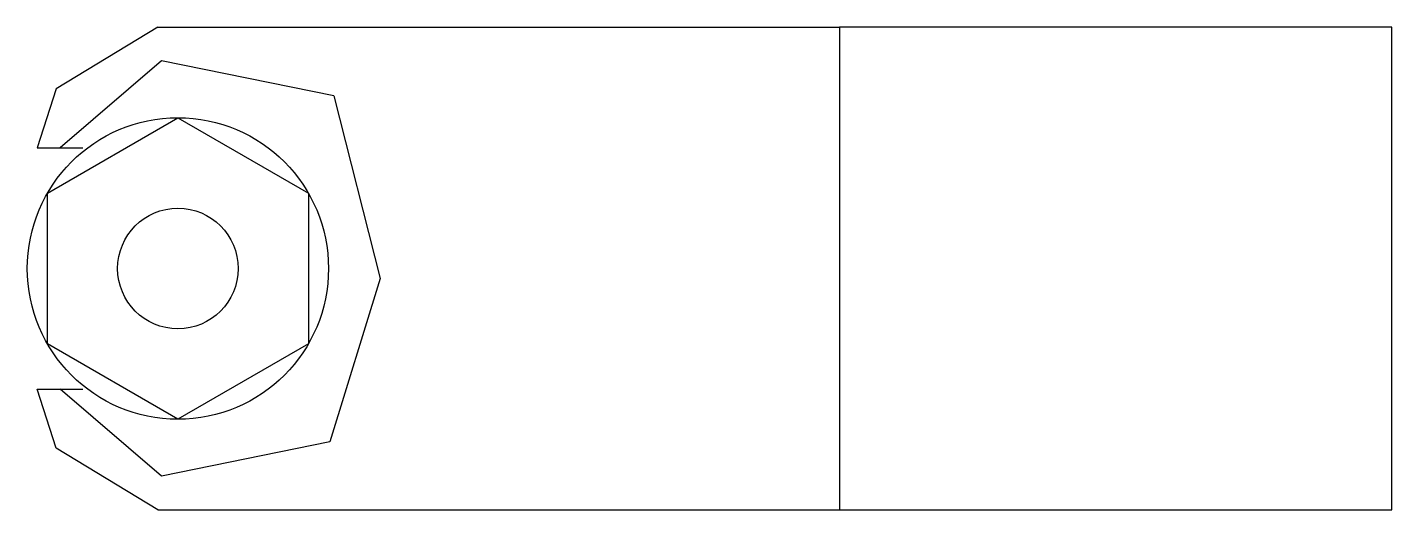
# Model space of a CAD drawing. Header units: millimetres. Extents: x 17796 to 17909, y 16706 to 16746.
import ezdxf

# ---------------------------------------------------------------- set-up
doc = ezdxf.new("R2010")
doc.units = ezdxf.units.MM
doc.layers.get('0').update_dxf_attribs({"linetype": 'CONTINUOUS'})

# ---------------------------------------------------------------- blocks, each defined once
blk = doc.blocks.new('V Coupler')
for p, q in [((-102.42, 20), (-45.84, 20)), ((-102.1, 17.22), (-110.53, 10)), ((-87.81, 14.32), (-102.1, 17.22)), ((-87.81, 14.32), (-83.97, -0.82)), ((-112.42, 10), (-108.65, 10)), ((-83.97, -0.82), (-88.13, -14.38)), ((-112.42, -10), (-108.65, -10)), ((-102.1, -17.22), (-110.53, -10)), ((-88.13, -14.38), (-102.1, -17.22)), ((-102.42, -20), (-45.84, -20))]:
    blk.add_line(p, q)
for points in [[(-102.42, 20), (-110.86, 14.9), (-112.42, 10)], [(-102.42, -20), (-110.86, -14.9), (-112.42, -10)]]:
    blk.add_lwpolyline(points)
for points in [[(0, 20), (-45.84, 20), (-45.84, -20), (0, -20)], [(-100.75, -12.5), (-111.57, -6.25), (-111.57, 6.25), (-100.75, 12.5), (-89.92, 6.25), (-89.92, -6.25)]]:
    blk.add_lwpolyline(points, close=True)
for radius in [12.5, 5]:
    blk.add_circle((-100.75, 0), radius)

msp = doc.modelspace()

# ---------------------------------------------------------------- block references
msp.add_blockref('V Coupler', (17909.2, 16725.88))

doc.saveas('drawing.dxf')
